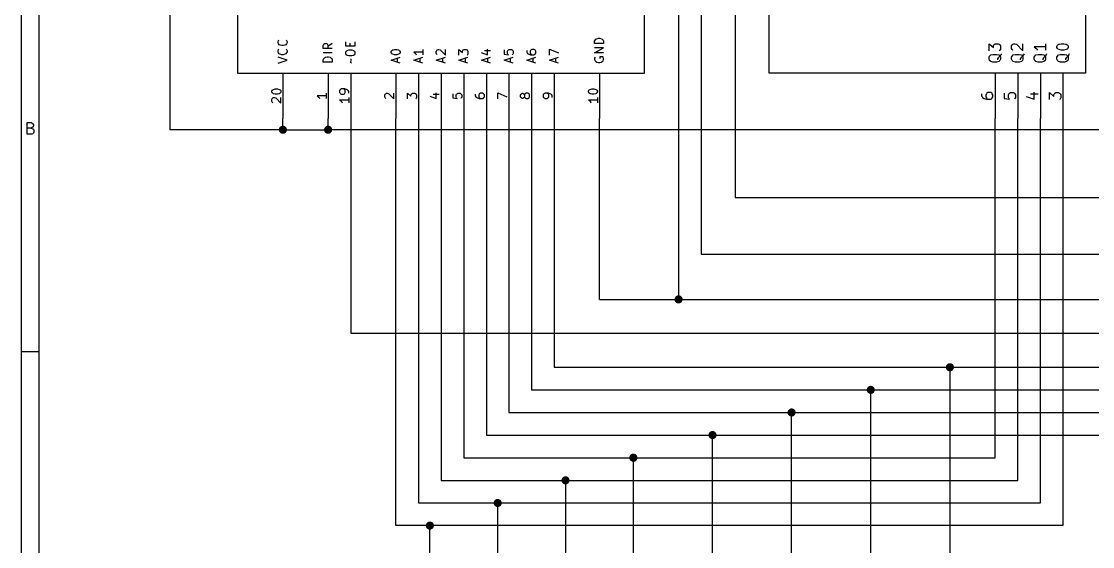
# Model space of a CAD drawing. Extents: x 0.4 to 11.3, y -7.9 to -0.4.
# Drawn here: x 0.394 to 5.131, y -5.193 to -2.871 of the extents above; entities that cross this region are included whole.
import ezdxf

# ---------------------------------------------------------------- set-up
doc = ezdxf.new("R2010")
doc.units = 0
doc.header["$MEASUREMENT"] = 0
for name, color, linetype in [('CYAN2', 4, 'CONTINUOUS'), ('GREEN3', 91, 'CONTINUOUS'), ('LYELLOW', 51, 'CONTINUOUS'), ('RED2', 1, 'CONTINUOUS'), ('RED3', 11, 'CONTINUOUS')]:
    doc.layers.add(name, color=color, linetype=linetype)

msp = doc.modelspace()

# ---------------------------------------------------------------- linework, layer by layer
at = {"layer": 'CYAN2', "linetype": 'CONTINUOUS'}
for p, q in [((1.5285, -2.9609), (1.5304, -2.9552)), ((1.5285, -2.9648), (1.5285, -2.9609)), ((1.5304, -2.9705), (1.5285, -2.9648)), ((1.5304, -2.9552), (1.5323, -2.9533)), ((1.5342, -2.9743), (1.5304, -2.9705)), ((1.538, -2.9762), (1.5342, -2.9743)), ((1.5456, -2.9781), (1.538, -2.9762)), ((1.5514, -2.9781), (1.5456, -2.9781)), ((1.559, -2.9762), (1.5514, -2.9781)), ((1.5628, -2.9743), (1.559, -2.9762)), ((1.5666, -2.9705), (1.5628, -2.9743)), ((1.5647, -2.9533), (1.5666, -2.9552)), ((1.5666, -2.9552), (1.5685, -2.9609)), ((1.5685, -2.9648), (1.5666, -2.9705)), ((1.5685, -2.9609), (1.5685, -2.9648)), ((1.7285, -2.9762), (1.7304, -2.9724)), ((1.7285, -2.9914), (1.7285, -2.9762)), ((1.7304, -2.9724), (1.7323, -2.9705)), ((1.7323, -2.9705), (1.7361, -2.9686)), ((1.7361, -2.9686), (1.7418, -2.9686)), ((1.7418, -2.9686), (1.7456, -2.9705)), ((1.7456, -2.9705), (1.7476, -2.9724)), ((1.7476, -2.9724), (1.7495, -2.9762)), ((1.7685, -2.9686), (1.7495, -2.9819)), ((1.7495, -2.9762), (1.7495, -2.9914)), ((1.8285, -2.98), (1.8285, -2.9609)), ((1.8685, -2.98), (1.8285, -2.98)), ((1.8476, -2.98), (1.8476, -2.9667)), ((1.8685, -2.9609), (1.8685, -2.98)), ((2.9285, -2.959), (2.9304, -2.9533)), ((2.9285, -2.9686), (2.9285, -2.959)), ((2.9685, -2.9686), (2.9285, -2.9686)), ((2.9304, -2.9533), (2.9342, -2.9495)), ((2.9342, -2.9495), (2.938, -2.9476)), ((2.938, -2.9476), (2.9456, -2.9457)), ((2.9456, -2.9457), (2.9514, -2.9457)), ((2.9514, -2.9457), (2.959, -2.9476)), ((2.959, -2.9476), (2.9628, -2.9495)), ((2.9628, -2.9495), (2.9666, -2.9533)), ((2.9666, -2.9533), (2.9685, -2.959)), ((2.9685, -2.959), (2.9685, -2.9686)), ((4.6731, -3.0005), (4.6731, -2.9695)), ((4.6731, -2.9695), (4.6922, -2.9862)), ((4.6922, -2.979), (4.6946, -2.9743)), ((4.6922, -2.9862), (4.6922, -2.979)), ((4.6946, -2.9743), (4.6969, -2.9719)), ((4.6969, -2.9719), (4.7017, -2.9695)), ((4.7017, -2.9695), (4.7136, -2.9695)), ((4.7136, -2.9695), (4.7184, -2.9719)), ((4.7184, -2.9719), (4.7208, -2.9743)), ((4.7208, -2.9743), (4.7231, -2.979)), ((4.7231, -2.979), (4.7231, -2.9933)), ((4.7731, -2.979), (4.7755, -2.9743)), ((4.7731, -2.9909), (4.7731, -2.979)), ((4.7755, -2.9743), (4.7779, -2.9719)), ((4.7779, -2.9719), (4.7827, -2.9695)), ((4.7827, -2.9695), (4.7874, -2.9695)), ((4.7874, -2.9695), (4.7946, -2.9719)), ((4.7946, -2.9719), (4.8231, -3.0005)), ((4.8231, -3.0005), (4.8231, -2.9695)), ((4.9231, -2.9838), (4.8731, -2.9838)), ((4.8731, -2.9838), (4.8803, -2.9886)), ((4.9231, -2.9695), (4.9231, -2.9981)), ((4.9731, -2.9814), (4.9755, -2.9767)), ((4.9731, -2.9862), (4.9731, -2.9814)), ((4.9755, -2.9767), (4.9779, -2.9743)), ((4.9779, -2.9743), (4.9827, -2.9719)), ((4.9827, -2.9719), (4.9922, -2.9695)), ((4.9922, -2.9695), (5.0041, -2.9695)), ((5.0041, -2.9695), (5.0136, -2.9719)), ((5.0136, -2.9719), (5.0184, -2.9743)), ((5.0184, -2.9743), (5.0208, -2.9767)), ((5.0208, -2.9767), (5.0231, -2.9814)), ((5.0231, -2.9814), (5.0231, -2.9862)), ((1.5285, -3.0009), (1.5304, -2.9952)), ((1.5285, -3.0048), (1.5285, -3.0009)), ((1.5304, -3.0105), (1.5285, -3.0048)), ((1.5685, -3.0429), (1.5285, -3.0295)), ((1.5304, -2.9952), (1.5323, -2.9933)), ((1.5342, -3.0143), (1.5304, -3.0105)), ((1.538, -3.0162), (1.5342, -3.0143)), ((1.5456, -3.0181), (1.538, -3.0162)), ((1.5514, -3.0181), (1.5456, -3.0181)), ((1.559, -3.0162), (1.5514, -3.0181)), ((1.5628, -3.0143), (1.559, -3.0162)), ((1.5666, -3.0105), (1.5628, -3.0143)), ((1.5647, -2.9933), (1.5666, -2.9952)), ((1.5666, -2.9952), (1.5685, -3.0009)), ((1.5685, -3.0048), (1.5666, -3.0105)), ((1.5685, -3.0009), (1.5685, -3.0048)), ((1.7685, -2.9914), (1.7285, -2.9914)), ((1.7685, -3.0105), (1.7285, -3.0105)), ((1.7304, -3.0352), (1.7342, -3.0314)), ((1.7342, -3.0314), (1.738, -3.0295)), ((1.738, -3.0295), (1.7456, -3.0276)), ((1.7456, -3.0276), (1.7514, -3.0276)), ((1.7514, -3.0276), (1.759, -3.0295)), ((1.759, -3.0295), (1.7628, -3.0314)), ((1.7628, -3.0314), (1.7666, -3.0352)), ((1.8285, -3.0067), (1.8304, -3.0029)), ((1.8285, -3.0143), (1.8285, -3.0067)), ((1.8304, -3.0181), (1.8285, -3.0143)), ((1.8304, -3.0029), (1.8342, -2.999)), ((1.8342, -3.0219), (1.8304, -3.0181)), ((1.8342, -2.999), (1.8418, -2.9971)), ((1.8418, -3.0238), (1.8342, -3.0219)), ((1.8418, -2.9971), (1.8552, -2.9971)), ((1.8552, -3.0238), (1.8418, -3.0238)), ((1.8552, -2.9971), (1.8628, -2.999)), ((1.8628, -3.0219), (1.8552, -3.0238)), ((1.8628, -2.999), (1.8666, -3.0029)), ((1.8666, -3.0181), (1.8628, -3.0219)), ((1.8666, -3.0029), (1.8685, -3.0067)), ((1.8685, -3.0143), (1.8666, -3.0181)), ((1.8685, -3.0067), (1.8685, -3.0143)), ((2.0285, -3.0048), (2.0304, -3.0009)), ((2.0285, -3.0086), (2.0285, -3.0048)), ((2.0304, -3.0124), (2.0285, -3.0086)), ((2.0285, -3.0429), (2.0685, -3.0295)), ((2.0304, -3.0009), (2.0323, -2.999)), ((2.0323, -3.0143), (2.0304, -3.0124)), ((2.0323, -2.999), (2.0361, -2.9971)), ((2.0361, -3.0162), (2.0323, -3.0143)), ((2.0361, -2.9971), (2.0437, -2.9952)), ((2.0437, -3.0181), (2.0361, -3.0162)), ((2.0437, -2.9952), (2.0533, -2.9952)), ((2.0533, -3.0181), (2.0437, -3.0181)), ((2.0533, -2.9952), (2.0609, -2.9971)), ((2.0609, -3.0162), (2.0533, -3.0181)), ((2.0609, -2.9971), (2.0647, -2.999)), ((2.0647, -3.0143), (2.0609, -3.0162)), ((2.0647, -2.999), (2.0666, -3.0009)), ((2.0666, -3.0124), (2.0647, -3.0143)), ((2.0666, -3.0009), (2.0685, -3.0048)), ((2.0685, -3.0086), (2.0666, -3.0124)), ((2.0685, -3.0048), (2.0685, -3.0086)), ((2.1685, -3.0067), (2.1285, -3.0067)), ((2.1285, -3.0067), (2.1342, -3.0105)), ((2.1285, -3.0429), (2.1685, -3.0295)), ((2.1342, -3.0105), (2.138, -3.0143)), ((2.138, -3.0143), (2.1399, -3.0181)), ((2.1685, -2.9952), (2.1685, -3.0181)), ((2.2285, -3.0029), (2.2304, -2.999)), ((2.2285, -3.0124), (2.2285, -3.0029)), ((2.2304, -3.0162), (2.2285, -3.0124)), ((2.2285, -3.0429), (2.2685, -3.0295)), ((2.2304, -2.999), (2.2323, -2.9971)), ((2.2323, -3.0181), (2.2304, -3.0162)), ((2.2323, -2.9971), (2.2361, -2.9952)), ((2.2361, -2.9952), (2.2399, -2.9952)), ((2.2399, -2.9952), (2.2456, -2.9971)), ((2.2456, -2.9971), (2.2685, -3.02)), ((2.2685, -3.02), (2.2685, -2.9952)), ((2.3285, -3.02), (2.3285, -2.9952)), ((2.3285, -2.9952), (2.3437, -3.0086)), ((2.3285, -3.0429), (2.3685, -3.0295)), ((2.3437, -3.0029), (2.3456, -2.999)), ((2.3437, -3.0086), (2.3437, -3.0029)), ((2.3456, -2.999), (2.3476, -2.9971)), ((2.3476, -2.9971), (2.3514, -2.9952)), ((2.3514, -2.9952), (2.3609, -2.9952)), ((2.3609, -2.9952), (2.3647, -2.9971)), ((2.3647, -2.9971), (2.3666, -2.999)), ((2.3666, -3.0181), (2.3647, -3.02)), ((2.3666, -2.999), (2.3685, -3.0029)), ((2.3685, -3.0143), (2.3666, -3.0181)), ((2.3685, -3.0029), (2.3685, -3.0143)), ((2.4266, -3.0086), (2.4552, -3.0181)), ((2.4285, -3.0429), (2.4685, -3.0295)), ((2.4418, -2.999), (2.4685, -2.999)), ((2.4552, -3.0181), (2.4552, -2.9933)), ((2.5285, -2.9971), (2.5285, -3.0162)), ((2.5285, -3.0162), (2.5476, -3.0181)), ((2.5285, -3.0429), (2.5685, -3.0295)), ((2.5437, -3.0029), (2.5456, -2.999)), ((2.5437, -3.0124), (2.5437, -3.0029)), ((2.5456, -3.0162), (2.5437, -3.0124)), ((2.5456, -2.999), (2.5476, -2.9971)), ((2.5476, -3.0181), (2.5456, -3.0162)), ((2.5476, -2.9971), (2.5514, -2.9952)), ((2.5514, -2.9952), (2.5609, -2.9952)), ((2.5609, -2.9952), (2.5647, -2.9971)), ((2.5647, -2.9971), (2.5666, -2.999)), ((2.5666, -3.0162), (2.5647, -3.0181)), ((2.5666, -2.999), (2.5685, -3.0029)), ((2.5685, -3.0124), (2.5666, -3.0162)), ((2.5685, -3.0029), (2.5685, -3.0124)), ((2.6285, -2.999), (2.6285, -3.0067)), ((2.6285, -3.0067), (2.6304, -3.0105)), ((2.6285, -3.0429), (2.6685, -3.0295)), ((2.6304, -3.0105), (2.6323, -3.0124)), ((2.6323, -3.0124), (2.638, -3.0162)), ((2.638, -3.0162), (2.6456, -3.0181)), ((2.6456, -2.999), (2.6437, -3.0029)), ((2.6437, -3.0029), (2.6437, -3.0105)), ((2.6437, -3.0105), (2.6456, -3.0143)), ((2.6476, -2.9971), (2.6456, -2.999)), ((2.6456, -3.0143), (2.6476, -3.0162)), ((2.6456, -3.0181), (2.6609, -3.0181)), ((2.6514, -2.9952), (2.6476, -2.9971)), ((2.6476, -3.0162), (2.6514, -3.0181)), ((2.6609, -2.9952), (2.6514, -2.9952)), ((2.6647, -2.9971), (2.6609, -2.9952)), ((2.6609, -3.0181), (2.6647, -3.0162)), ((2.6666, -2.999), (2.6647, -2.9971)), ((2.6647, -3.0162), (2.6666, -3.0143)), ((2.6685, -3.0029), (2.6666, -2.999)), ((2.6666, -3.0143), (2.6685, -3.0105)), ((2.6685, -3.0105), (2.6685, -3.0029)), ((2.7285, -3.02), (2.7285, -2.9933)), ((2.7285, -2.9933), (2.7685, -3.0105)), ((2.7285, -3.0429), (2.7685, -3.0295)), ((2.9285, -3.0105), (2.9685, -2.9876)), ((2.9685, -2.9876), (2.9285, -2.9876)), ((2.9685, -3.0105), (2.9285, -3.0105)), ((2.9304, -3.0295), (2.9285, -3.0333)), ((2.9647, -3.0276), (2.9514, -3.0276)), ((2.9514, -3.0276), (2.9514, -3.0352)), ((2.9666, -3.0295), (2.9647, -3.0276)), ((2.9685, -3.0352), (2.9666, -3.0295)), ((4.6731, -3.029), (4.6755, -3.0243)), ((4.6731, -3.0386), (4.6731, -3.029)), ((4.6755, -3.0243), (4.6803, -3.0195)), ((4.6803, -3.0195), (4.6898, -3.0171)), ((4.6898, -3.0171), (4.7065, -3.0171)), ((4.7065, -3.0171), (4.716, -3.0195)), ((4.7136, -3.0314), (4.7112, -3.0362)), ((4.7208, -3.0243), (4.7136, -3.0314)), ((4.716, -3.0195), (4.7208, -3.0243)), ((4.7208, -2.9981), (4.7184, -3.0005)), ((4.7231, -2.9933), (4.7208, -2.9981)), ((4.7255, -3.0195), (4.7208, -3.0243)), ((4.7208, -3.0243), (4.7231, -3.029)), ((4.7231, -3.029), (4.7231, -3.0386)), ((4.7279, -3.0148), (4.7255, -3.0195)), ((4.7755, -2.9957), (4.7731, -2.9909)), ((4.7731, -3.029), (4.7755, -3.0243)), ((4.7731, -3.0386), (4.7731, -3.029)), ((4.7779, -2.9981), (4.7755, -2.9957)), ((4.7755, -3.0243), (4.7803, -3.0195)), ((4.7803, -3.0195), (4.7898, -3.0171)), ((4.7898, -3.0171), (4.8065, -3.0171)), ((4.8065, -3.0171), (4.816, -3.0195)), ((4.8136, -3.0314), (4.8112, -3.0362)), ((4.8208, -3.0243), (4.8136, -3.0314)), ((4.816, -3.0195), (4.8208, -3.0243)), ((4.8255, -3.0195), (4.8208, -3.0243)), ((4.8208, -3.0243), (4.8231, -3.029)), ((4.8231, -3.029), (4.8231, -3.0386)), ((4.8279, -3.0148), (4.8255, -3.0195)), ((4.8731, -3.029), (4.8755, -3.0243)), ((4.8731, -3.0386), (4.8731, -3.029)), ((4.8755, -3.0243), (4.8803, -3.0195)), ((4.8803, -2.9886), (4.885, -2.9933)), ((4.8803, -3.0195), (4.8898, -3.0171)), ((4.885, -2.9933), (4.8874, -2.9981)), ((4.8898, -3.0171), (4.9065, -3.0171)), ((4.9065, -3.0171), (4.916, -3.0195)), ((4.9136, -3.0314), (4.9112, -3.0362)), ((4.9208, -3.0243), (4.9136, -3.0314)), ((4.916, -3.0195), (4.9208, -3.0243)), ((4.9255, -3.0195), (4.9208, -3.0243)), ((4.9208, -3.0243), (4.9231, -3.029)), ((4.9231, -3.029), (4.9231, -3.0386)), ((4.9279, -3.0148), (4.9255, -3.0195)), ((4.9755, -2.9909), (4.9731, -2.9862)), ((4.9731, -3.029), (4.9755, -3.0243)), ((4.9731, -3.0386), (4.9731, -3.029)), ((4.9779, -2.9933), (4.9755, -2.9909)), ((4.9755, -3.0243), (4.9803, -3.0195)), ((4.9827, -2.9957), (4.9779, -2.9933)), ((4.9803, -3.0195), (4.9898, -3.0171)), ((4.9922, -2.9981), (4.9827, -2.9957)), ((4.9898, -3.0171), (5.0065, -3.0171)), ((5.0041, -2.9981), (4.9922, -2.9981)), ((5.0136, -2.9957), (5.0041, -2.9981)), ((5.0065, -3.0171), (5.016, -3.0195)), ((5.0136, -3.0314), (5.0112, -3.0362)), ((5.0184, -2.9933), (5.0136, -2.9957)), ((5.0208, -3.0243), (5.0136, -3.0314)), ((5.016, -3.0195), (5.0208, -3.0243)), ((5.0208, -2.9909), (5.0184, -2.9933)), ((5.0231, -2.9862), (5.0208, -2.9909)), ((5.0255, -3.0195), (5.0208, -3.0243)), ((5.0208, -3.0243), (5.0231, -3.029)), ((5.0231, -3.029), (5.0231, -3.0386)), ((5.0279, -3.0148), (5.0255, -3.0195)), ((1.5285, -3.0562), (1.5685, -3.0429)), ((1.7285, -3.0409), (1.7304, -3.0352)), ((1.7285, -3.0505), (1.7285, -3.0409)), ((1.7685, -3.0505), (1.7285, -3.0505)), ((1.7666, -3.0352), (1.7685, -3.0409)), ((1.7685, -3.0409), (1.7685, -3.0505)), ((1.8514, -3.039), (1.8495, -3.0371)), ((1.8495, -3.0505), (1.8533, -3.0429)), ((1.8514, -3.0543), (1.8495, -3.0505)), ((1.8533, -3.0429), (1.8514, -3.039)), ((1.8533, -3.0562), (1.8514, -3.0543)), ((2.0685, -3.0562), (2.0285, -3.0429)), ((2.0571, -3.0524), (2.0571, -3.0333)), ((2.1685, -3.0562), (2.1285, -3.0429)), ((2.1571, -3.0524), (2.1571, -3.0333)), ((2.2685, -3.0562), (2.2285, -3.0429)), ((2.2571, -3.0524), (2.2571, -3.0333)), ((2.3685, -3.0562), (2.3285, -3.0429)), ((2.3571, -3.0524), (2.3571, -3.0333)), ((2.4685, -3.0562), (2.4285, -3.0429)), ((2.4571, -3.0524), (2.4571, -3.0333)), ((2.5685, -3.0562), (2.5285, -3.0429)), ((2.5571, -3.0524), (2.5571, -3.0333)), ((2.6685, -3.0562), (2.6285, -3.0429)), ((2.6571, -3.0524), (2.6571, -3.0333)), ((2.7685, -3.0562), (2.7285, -3.0429)), ((2.7571, -3.0524), (2.7571, -3.0333)), ((2.9285, -3.0333), (2.9285, -3.039)), ((2.9285, -3.039), (2.9304, -3.0448)), ((2.9304, -3.0448), (2.9342, -3.0486)), ((2.9342, -3.0486), (2.938, -3.0505)), ((2.938, -3.0505), (2.9456, -3.0524)), ((2.9456, -3.0524), (2.9514, -3.0524)), ((2.9514, -3.0524), (2.959, -3.0505)), ((2.959, -3.0505), (2.9628, -3.0486)), ((2.9628, -3.0486), (2.9666, -3.0448)), ((2.9666, -3.0448), (2.9685, -3.039)), ((2.9685, -3.039), (2.9685, -3.0352)), ((4.6755, -3.0433), (4.6731, -3.0386)), ((4.6803, -3.0481), (4.6755, -3.0433)), ((4.6898, -3.0505), (4.6803, -3.0481)), ((4.7065, -3.0505), (4.6898, -3.0505)), ((4.716, -3.0481), (4.7065, -3.0505)), ((4.7112, -3.0362), (4.7112, -3.0409)), ((4.7208, -3.0433), (4.716, -3.0481)), ((4.7231, -3.0386), (4.7208, -3.0433)), ((4.7755, -3.0433), (4.7731, -3.0386)), ((4.7803, -3.0481), (4.7755, -3.0433)), ((4.7898, -3.0505), (4.7803, -3.0481)), ((4.8065, -3.0505), (4.7898, -3.0505)), ((4.816, -3.0481), (4.8065, -3.0505)), ((4.8112, -3.0362), (4.8112, -3.0409)), ((4.8208, -3.0433), (4.816, -3.0481)), ((4.8231, -3.0386), (4.8208, -3.0433)), ((4.8755, -3.0433), (4.8731, -3.0386)), ((4.8803, -3.0481), (4.8755, -3.0433)), ((4.8898, -3.0505), (4.8803, -3.0481)), ((4.9065, -3.0505), (4.8898, -3.0505)), ((4.916, -3.0481), (4.9065, -3.0505)), ((4.9112, -3.0362), (4.9112, -3.0409)), ((4.9208, -3.0433), (4.916, -3.0481)), ((4.9231, -3.0386), (4.9208, -3.0433)), ((4.9755, -3.0433), (4.9731, -3.0386)), ((4.9803, -3.0481), (4.9755, -3.0433)), ((4.9898, -3.0505), (4.9803, -3.0481)), ((5.0065, -3.0505), (4.9898, -3.0505)), ((5.016, -3.0481), (5.0065, -3.0505)), ((5.0112, -3.0362), (5.0112, -3.0409)), ((5.0208, -3.0433), (5.016, -3.0481)), ((5.0231, -3.0386), (5.0208, -3.0433))]:
    msp.add_line(p, q, dxfattribs=at)
at = {"layer": 'GREEN3', "linetype": 'CONTINUOUS'}
for p, q in [((1.05, -1.8), (1.05, -3.35)), ((3.55, -1.95), (3.55, -3.65)), ((3.4, -2.3), (3.4, -3.9)), ((3.3, -2.8), (3.3, -4.1)), ((1.55, -3.35), (1.55, -3.3)), ((1.75, -3.35), (1.75, -3.3)), ((1.85, -3.3), (1.85, -4.25)), ((2.05, -5.1), (2.05, -3.3)), ((2.15, -3.3), (2.15, -5)), ((2.25, -3.3), (2.25, -4.9)), ((2.35, -3.3), (2.35, -4.8)), ((2.45, -3.3), (2.45, -4.7)), ((2.55, -3.3), (2.55, -4.6)), ((2.65, -3.3), (2.65, -4.5)), ((2.75, -3.3), (2.75, -4.4)), ((2.95, -4.1), (2.95, -3.3)), ((4.7, -4.8), (4.7, -3.3)), ((4.8, -4.9), (4.8, -3.3)), ((4.9, -5), (4.9, -3.3)), ((5, -3.3), (5, -5.1)), ((1.55, -3.35), (1.05, -3.35)), ((1.55, -3.35), (1.75, -3.35)), ((5.3, -3.35), (1.75, -3.35)), ((3.55, -3.65), (5.95, -3.65)), ((3.4, -3.9), (5.75, -3.9)), ((2.95, -4.1), (3.3, -4.1)), ((3.3, -4.1), (5.65, -4.1)), ((1.85, -4.25), (9.1, -4.25)), ((2.75, -4.4), (4.5, -4.4)), ((4.5, -4.4), (7.1, -4.4)), ((4.5, -4.4), (4.5, -5.3)), ((2.65, -4.5), (4.15, -4.5)), ((4.15, -4.5), (7.2, -4.5)), ((4.15, -5.45), (4.15, -4.5)), ((2.55, -4.6), (3.8, -4.6)), ((3.8, -4.6), (7.3, -4.6)), ((3.8, -5.6), (3.8, -4.6)), ((2.45, -4.7), (3.45, -4.7)), ((3.45, -4.7), (7.4, -4.7)), ((3.45, -5.75), (3.45, -4.7)), ((2.35, -4.8), (3.1, -4.8)), ((3.1, -4.8), (4.7, -4.8)), ((3.1, -5.9), (3.1, -4.8)), ((2.25, -4.9), (2.8, -4.9)), ((2.8, -4.9), (4.8, -4.9)), ((2.8, -4.9), (2.8, -6.05)), ((2.15, -5), (2.5, -5)), ((2.5, -5), (4.9, -5)), ((2.5, -6.2), (2.5, -5)), ((2.2, -5.1), (2.05, -5.1)), ((5, -5.1), (2.2, -5.1)), ((2.2, -6.35), (2.2, -5.1))]:
    msp.add_line(p, q, dxfattribs=at)
at = {"layer": 'GREEN3', "const_width": 0.018}
for points in [[(1.541, -3.35, 1), (1.559, -3.35, 1)], [(1.741, -3.35, 1), (1.759, -3.35, 1)], [(3.291, -4.1, 1), (3.309, -4.1, 1)], [(4.491, -4.4, 1), (4.509, -4.4, 1)], [(4.141, -4.5, 1), (4.159, -4.5, 1)], [(3.791, -4.6, 1), (3.809, -4.6, 1)], [(3.441, -4.7, 1), (3.459, -4.7, 1)], [(3.091, -4.8, 1), (3.109, -4.8, 1)], [(2.791, -4.9, 1), (2.809, -4.9, 1)], [(2.491, -5, 1), (2.509, -5, 1)], [(2.191, -5.1, 1), (2.209, -5.1, 1)]]:
    msp.add_lwpolyline(points, format="xyb", close=True, dxfattribs=at)
at = {"layer": 'LYELLOW', "linetype": 'CONTINUOUS'}
for p, q in [((1.35, -2.1), (1.35, -3.1)), ((3.15, -3.1), (3.15, -2.1)), ((3.7, -3.1), (3.7, -2.5)), ((5.1, -2.5), (5.1, -3.1)), ((1.35, -3.1), (3.15, -3.1)), ((5.1, -3.1), (3.7, -3.1))]:
    msp.add_line(p, q, dxfattribs=at)
at = {"layer": 'RED2', "linetype": 'CONTINUOUS'}
for p, q in [((0.3937, -7.8743), (0.3937, -0.3937)), ((0.4724, -7.7956), (0.4724, -0.4724)), ((1.35, -2.1), (1.35, -3.1)), ((3.15, -3.1), (3.15, -2.1)), ((3.7, -3.1), (3.7, -2.5)), ((5.1, -2.5), (5.1, -3.1)), ((1.35, -3.1), (3.15, -3.1)), ((1.55, -3.1), (1.55, -3.3)), ((1.75, -3.1), (1.75, -3.3)), ((1.85, -3.1), (1.85, -3.3)), ((2.05, -3.1), (2.05, -3.3)), ((2.15, -3.1), (2.15, -3.3)), ((2.25, -3.1), (2.25, -3.3)), ((2.35, -3.1), (2.35, -3.3)), ((2.45, -3.1), (2.45, -3.3)), ((2.55, -3.1), (2.55, -3.3)), ((2.65, -3.1), (2.65, -3.3)), ((2.75, -3.1), (2.75, -3.3)), ((2.95, -3.1), (2.95, -3.3)), ((5.1, -3.1), (3.7, -3.1)), ((4.7, -3.1), (4.7, -3.3)), ((4.8, -3.1), (4.8, -3.3)), ((4.9, -3.1), (4.9, -3.3)), ((5, -3.1), (5, -3.3)), ((0.4197, -3.3698), (0.4197, -3.3186)), ((0.4197, -3.3186), (0.4367, -3.3186)), ((0.4367, -3.343), (0.4197, -3.343)), ((0.4367, -3.3186), (0.4416, -3.3211)), ((0.4416, -3.3406), (0.4367, -3.343)), ((0.4367, -3.343), (0.444, -3.3455)), ((0.4416, -3.3211), (0.444, -3.3235)), ((0.444, -3.3381), (0.4416, -3.3406)), ((0.444, -3.3235), (0.4465, -3.3284)), ((0.4465, -3.3333), (0.444, -3.3381)), ((0.444, -3.3455), (0.4465, -3.3479)), ((0.4465, -3.3284), (0.4465, -3.3333)), ((0.4465, -3.3479), (0.4489, -3.3528)), ((0.4489, -3.3601), (0.4465, -3.365)), ((0.4489, -3.3528), (0.4489, -3.3601)), ((0.4392, -3.3698), (0.4197, -3.3698)), ((0.444, -3.3674), (0.4392, -3.3698)), ((0.4465, -3.365), (0.444, -3.3674)), ((0.3937, -4.3307), (0.4724, -4.3307))]:
    msp.add_line(p, q, dxfattribs=at)
at = {"layer": 'RED3', "linetype": 'CONTINUOUS'}
for p, q in [((1.503, -3.1752), (1.5049, -3.1733)), ((1.5049, -3.1733), (1.5087, -3.1714)), ((1.5087, -3.1714), (1.5163, -3.1695)), ((1.5163, -3.1695), (1.5259, -3.1695)), ((1.5259, -3.1695), (1.5335, -3.1714)), ((1.5335, -3.1714), (1.5373, -3.1733)), ((1.5373, -3.1733), (1.5392, -3.1752)), ((1.803, -3.1733), (1.8011, -3.1771)), ((1.8049, -3.1714), (1.803, -3.1733)), ((1.8087, -3.1695), (1.8049, -3.1714)), ((1.824, -3.1695), (1.8087, -3.1695)), ((1.8221, -3.1714), (1.8182, -3.1695)), ((1.824, -3.1733), (1.8221, -3.1714)), ((1.8316, -3.1714), (1.824, -3.1695)), ((1.8259, -3.1771), (1.824, -3.1733)), ((1.8373, -3.1752), (1.8316, -3.1714)), ((2.903, -3.1752), (2.9049, -3.1733)), ((2.9049, -3.1733), (2.9087, -3.1714)), ((2.9087, -3.1714), (2.9163, -3.1695)), ((2.9163, -3.1695), (2.9259, -3.1695)), ((2.9259, -3.1695), (2.9335, -3.1714)), ((2.9335, -3.1714), (2.9373, -3.1733)), ((2.9373, -3.1733), (2.9392, -3.1752)), ((1.5011, -3.179), (1.503, -3.1752)), ((1.5011, -3.1829), (1.5011, -3.179)), ((1.503, -3.1867), (1.5011, -3.1829)), ((1.5011, -3.2152), (1.503, -3.2114)), ((1.5011, -3.2248), (1.5011, -3.2152)), ((1.5049, -3.1886), (1.503, -3.1867)), ((1.503, -3.2114), (1.5049, -3.2095)), ((1.5087, -3.1905), (1.5049, -3.1886)), ((1.5049, -3.2095), (1.5087, -3.2076)), ((1.5163, -3.1924), (1.5087, -3.1905)), ((1.5087, -3.2076), (1.5125, -3.2076)), ((1.5125, -3.2076), (1.5182, -3.2095)), ((1.5259, -3.1924), (1.5163, -3.1924)), ((1.5182, -3.2095), (1.5411, -3.2324)), ((1.5335, -3.1905), (1.5259, -3.1924)), ((1.5373, -3.1886), (1.5335, -3.1905)), ((1.5392, -3.1867), (1.5373, -3.1886)), ((1.5392, -3.1752), (1.5411, -3.179)), ((1.5411, -3.1829), (1.5392, -3.1867)), ((1.5411, -3.179), (1.5411, -3.1829)), ((1.5411, -3.2324), (1.5411, -3.2076)), ((1.7411, -3.2), (1.7011, -3.2)), ((1.7011, -3.2), (1.7068, -3.2038)), ((1.7068, -3.2038), (1.7106, -3.2076)), ((1.7106, -3.2076), (1.7125, -3.2114)), ((1.7411, -3.1886), (1.7411, -3.2114)), ((1.8011, -3.1771), (1.8011, -3.1848)), ((1.8011, -3.1848), (1.803, -3.1886)), ((1.8411, -3.219), (1.8011, -3.219)), ((1.8011, -3.219), (1.8068, -3.2229)), ((1.803, -3.1886), (1.8049, -3.1905)), ((1.8049, -3.1905), (1.8087, -3.1924)), ((1.8087, -3.1924), (1.8182, -3.1924)), ((1.8182, -3.1924), (1.8221, -3.1905)), ((1.8221, -3.1905), (1.824, -3.1886)), ((1.824, -3.1886), (1.8259, -3.1848)), ((1.8259, -3.1848), (1.8259, -3.1771)), ((1.8392, -3.1771), (1.8373, -3.1752)), ((1.8411, -3.1809), (1.8392, -3.1771)), ((1.8411, -3.1886), (1.8411, -3.1809)), ((1.8411, -3.2076), (1.8411, -3.2305)), ((2.0011, -3.1962), (2.003, -3.1924)), ((2.0011, -3.2057), (2.0011, -3.1962)), ((2.003, -3.2095), (2.0011, -3.2057)), ((2.003, -3.1924), (2.0049, -3.1905)), ((2.0049, -3.2114), (2.003, -3.2095)), ((2.0049, -3.1905), (2.0087, -3.1886)), ((2.0087, -3.1886), (2.0125, -3.1886)), ((2.0125, -3.1886), (2.0182, -3.1905)), ((2.0182, -3.1905), (2.0411, -3.2133)), ((2.0411, -3.2133), (2.0411, -3.1886)), ((2.1011, -3.2133), (2.1011, -3.1886)), ((2.1011, -3.1886), (2.1163, -3.2019)), ((2.1163, -3.1962), (2.1182, -3.1924)), ((2.1163, -3.2019), (2.1163, -3.1962)), ((2.1182, -3.1924), (2.1201, -3.1905)), ((2.1201, -3.1905), (2.124, -3.1886)), ((2.124, -3.1886), (2.1335, -3.1886)), ((2.1335, -3.1886), (2.1373, -3.1905)), ((2.1373, -3.1905), (2.1392, -3.1924)), ((2.1392, -3.2114), (2.1373, -3.2133)), ((2.1392, -3.1924), (2.1411, -3.1962)), ((2.1411, -3.2076), (2.1392, -3.2114)), ((2.1411, -3.1962), (2.1411, -3.2076)), ((2.1992, -3.2019), (2.2278, -3.2114)), ((2.2144, -3.1924), (2.2411, -3.1924)), ((2.2278, -3.2114), (2.2278, -3.1867)), ((2.3011, -3.1905), (2.3011, -3.2095)), ((2.3011, -3.2095), (2.3201, -3.2114)), ((2.3163, -3.1962), (2.3182, -3.1924)), ((2.3163, -3.2057), (2.3163, -3.1962)), ((2.3182, -3.2095), (2.3163, -3.2057)), ((2.3182, -3.1924), (2.3201, -3.1905)), ((2.3201, -3.2114), (2.3182, -3.2095)), ((2.3201, -3.1905), (2.324, -3.1886)), ((2.324, -3.1886), (2.3335, -3.1886)), ((2.3335, -3.1886), (2.3373, -3.1905)), ((2.3373, -3.1905), (2.3392, -3.1924)), ((2.3392, -3.2095), (2.3373, -3.2114)), ((2.3392, -3.1924), (2.3411, -3.1962)), ((2.3411, -3.2057), (2.3392, -3.2095)), ((2.3411, -3.1962), (2.3411, -3.2057)), ((2.4011, -3.1924), (2.4011, -3.2)), ((2.4011, -3.2), (2.403, -3.2038)), ((2.403, -3.2038), (2.4049, -3.2057)), ((2.4049, -3.2057), (2.4106, -3.2095)), ((2.4106, -3.2095), (2.4182, -3.2114)), ((2.4182, -3.1924), (2.4163, -3.1962)), ((2.4163, -3.1962), (2.4163, -3.2038)), ((2.4163, -3.2038), (2.4182, -3.2076)), ((2.4201, -3.1905), (2.4182, -3.1924)), ((2.4182, -3.2076), (2.4201, -3.2095)), ((2.4182, -3.2114), (2.4335, -3.2114)), ((2.424, -3.1886), (2.4201, -3.1905)), ((2.4201, -3.2095), (2.424, -3.2114)), ((2.4335, -3.1886), (2.424, -3.1886)), ((2.4373, -3.1905), (2.4335, -3.1886)), ((2.4335, -3.2114), (2.4373, -3.2095)), ((2.4392, -3.1924), (2.4373, -3.1905)), ((2.4373, -3.2095), (2.4392, -3.2076)), ((2.4411, -3.1962), (2.4392, -3.1924)), ((2.4392, -3.2076), (2.4411, -3.2038)), ((2.4411, -3.2038), (2.4411, -3.1962)), ((2.5011, -3.2133), (2.5011, -3.1867)), ((2.5011, -3.1867), (2.5411, -3.2038)), ((2.6011, -3.1962), (2.603, -3.1924)), ((2.6011, -3.2038), (2.6011, -3.1962)), ((2.603, -3.2076), (2.6011, -3.2038)), ((2.603, -3.1924), (2.6049, -3.1905)), ((2.6049, -3.2095), (2.603, -3.2076)), ((2.6049, -3.1905), (2.6087, -3.1886)), ((2.6087, -3.2114), (2.6049, -3.2095)), ((2.6087, -3.1886), (2.6106, -3.1886)), ((2.6106, -3.2114), (2.6087, -3.2114)), ((2.6106, -3.1886), (2.6144, -3.1905)), ((2.6144, -3.2095), (2.6106, -3.2114)), ((2.6144, -3.1905), (2.6163, -3.1924)), ((2.6163, -3.2076), (2.6144, -3.2095)), ((2.6163, -3.1924), (2.6182, -3.1962)), ((2.6182, -3.2038), (2.6163, -3.2076)), ((2.6201, -3.1924), (2.6182, -3.1962)), ((2.6182, -3.1962), (2.6182, -3.2038)), ((2.6182, -3.2038), (2.6201, -3.2076)), ((2.6221, -3.1905), (2.6201, -3.1924)), ((2.6201, -3.2076), (2.6221, -3.2095)), ((2.6259, -3.1886), (2.6221, -3.1905)), ((2.6221, -3.2095), (2.6259, -3.2114)), ((2.6335, -3.1886), (2.6259, -3.1886)), ((2.6259, -3.2114), (2.6335, -3.2114)), ((2.6373, -3.1905), (2.6335, -3.1886)), ((2.6335, -3.2114), (2.6373, -3.2095)), ((2.6392, -3.1924), (2.6373, -3.1905)), ((2.6373, -3.2095), (2.6392, -3.2076)), ((2.6411, -3.1962), (2.6392, -3.1924)), ((2.6392, -3.2076), (2.6411, -3.2038)), ((2.6411, -3.2038), (2.6411, -3.1962)), ((2.703, -3.1924), (2.7011, -3.1962)), ((2.7011, -3.1962), (2.7011, -3.2038)), ((2.7011, -3.2038), (2.703, -3.2076)), ((2.7049, -3.1905), (2.703, -3.1924)), ((2.703, -3.2076), (2.7049, -3.2095)), ((2.7087, -3.1886), (2.7049, -3.1905)), ((2.7049, -3.2095), (2.7087, -3.2114)), ((2.724, -3.1886), (2.7087, -3.1886)), ((2.7087, -3.2114), (2.7182, -3.2114)), ((2.7221, -3.1905), (2.7182, -3.1886)), ((2.7182, -3.2114), (2.7221, -3.2095)), ((2.724, -3.1924), (2.7221, -3.1905)), ((2.7221, -3.2095), (2.724, -3.2076)), ((2.7316, -3.1905), (2.724, -3.1886)), ((2.7259, -3.1962), (2.724, -3.1924)), ((2.724, -3.2076), (2.7259, -3.2038)), ((2.7259, -3.2038), (2.7259, -3.1962)), ((2.7373, -3.1943), (2.7316, -3.1905)), ((2.7392, -3.1962), (2.7373, -3.1943)), ((2.7411, -3.2), (2.7392, -3.1962)), ((2.7411, -3.2076), (2.7411, -3.2)), ((2.9011, -3.179), (2.903, -3.1752)), ((2.9011, -3.1829), (2.9011, -3.179)), ((2.903, -3.1867), (2.9011, -3.1829)), ((2.9411, -3.219), (2.9011, -3.219)), ((2.9011, -3.219), (2.9068, -3.2229)), ((2.9049, -3.1886), (2.903, -3.1867)), ((2.9087, -3.1905), (2.9049, -3.1886)), ((2.9163, -3.1924), (2.9087, -3.1905)), ((2.9259, -3.1924), (2.9163, -3.1924)), ((2.9335, -3.1905), (2.9259, -3.1924)), ((2.9373, -3.1886), (2.9335, -3.1905)), ((2.9392, -3.1867), (2.9373, -3.1886)), ((2.9392, -3.1752), (2.9411, -3.179)), ((2.9411, -3.1829), (2.9392, -3.1867)), ((2.9411, -3.179), (2.9411, -3.1829)), ((2.9411, -3.2076), (2.9411, -3.2305)), ((4.6399, -3.1905), (4.6399, -3.2)), ((4.6399, -3.2), (4.6423, -3.2048)), ((4.6423, -3.2048), (4.6446, -3.2071)), ((4.6446, -3.2071), (4.6518, -3.2119)), ((4.6518, -3.2119), (4.6613, -3.2143)), ((4.6613, -3.1905), (4.6589, -3.1952)), ((4.6589, -3.1952), (4.6589, -3.2048)), ((4.6589, -3.2048), (4.6613, -3.2095)), ((4.6637, -3.1881), (4.6613, -3.1905)), ((4.6613, -3.2095), (4.6637, -3.2119)), ((4.6613, -3.2143), (4.6804, -3.2143)), ((4.6684, -3.1857), (4.6637, -3.1881)), ((4.6637, -3.2119), (4.6684, -3.2143)), ((4.6804, -3.1857), (4.6684, -3.1857)), ((4.6851, -3.1881), (4.6804, -3.1857)), ((4.6804, -3.2143), (4.6851, -3.2119)), ((4.6875, -3.1905), (4.6851, -3.1881)), ((4.6851, -3.2119), (4.6875, -3.2095)), ((4.6899, -3.1952), (4.6875, -3.1905)), ((4.6875, -3.2095), (4.6899, -3.2048)), ((4.6899, -3.2048), (4.6899, -3.1952)), ((4.7399, -3.1881), (4.7399, -3.2119)), ((4.7399, -3.2119), (4.7637, -3.2143)), ((4.7589, -3.1952), (4.7613, -3.1905)), ((4.7589, -3.2071), (4.7589, -3.1952)), ((4.7613, -3.2119), (4.7589, -3.2071)), ((4.7613, -3.1905), (4.7637, -3.1881)), ((4.7637, -3.2143), (4.7613, -3.2119)), ((4.7637, -3.1881), (4.7684, -3.1857)), ((4.7684, -3.1857), (4.7804, -3.1857)), ((4.7804, -3.1857), (4.7851, -3.1881)), ((4.7851, -3.1881), (4.7875, -3.1905)), ((4.7875, -3.2119), (4.7851, -3.2143)), ((4.7875, -3.1905), (4.7899, -3.1952)), ((4.7899, -3.2071), (4.7875, -3.2119)), ((4.7899, -3.1952), (4.7899, -3.2071)), ((4.8375, -3.2024), (4.8732, -3.2143)), ((4.8565, -3.1905), (4.8899, -3.1905)), ((4.8732, -3.2143), (4.8732, -3.1833)), ((4.9399, -3.2167), (4.9399, -3.1857)), ((4.9399, -3.1857), (4.9589, -3.2024)), ((4.9589, -3.1952), (4.9613, -3.1905)), ((4.9589, -3.2024), (4.9589, -3.1952)), ((4.9613, -3.1905), (4.9637, -3.1881)), ((4.9637, -3.1881), (4.9684, -3.1857)), ((4.9684, -3.1857), (4.9804, -3.1857)), ((4.9804, -3.1857), (4.9851, -3.1881)), ((4.9851, -3.1881), (4.9875, -3.1905)), ((4.9875, -3.2143), (4.9851, -3.2167)), ((4.9875, -3.1905), (4.9899, -3.1952)), ((4.9899, -3.2095), (4.9875, -3.2143)), ((4.9899, -3.1952), (4.9899, -3.2095)), ((1.503, -3.2286), (1.5011, -3.2248)), ((1.5049, -3.2305), (1.503, -3.2286)), ((1.8068, -3.2229), (1.8106, -3.2267)), ((1.8106, -3.2267), (1.8125, -3.2305)), ((2.9068, -3.2229), (2.9106, -3.2267)), ((2.9106, -3.2267), (2.9125, -3.2305))]:
    msp.add_line(p, q, dxfattribs=at)

doc.saveas('drawing.dxf')
